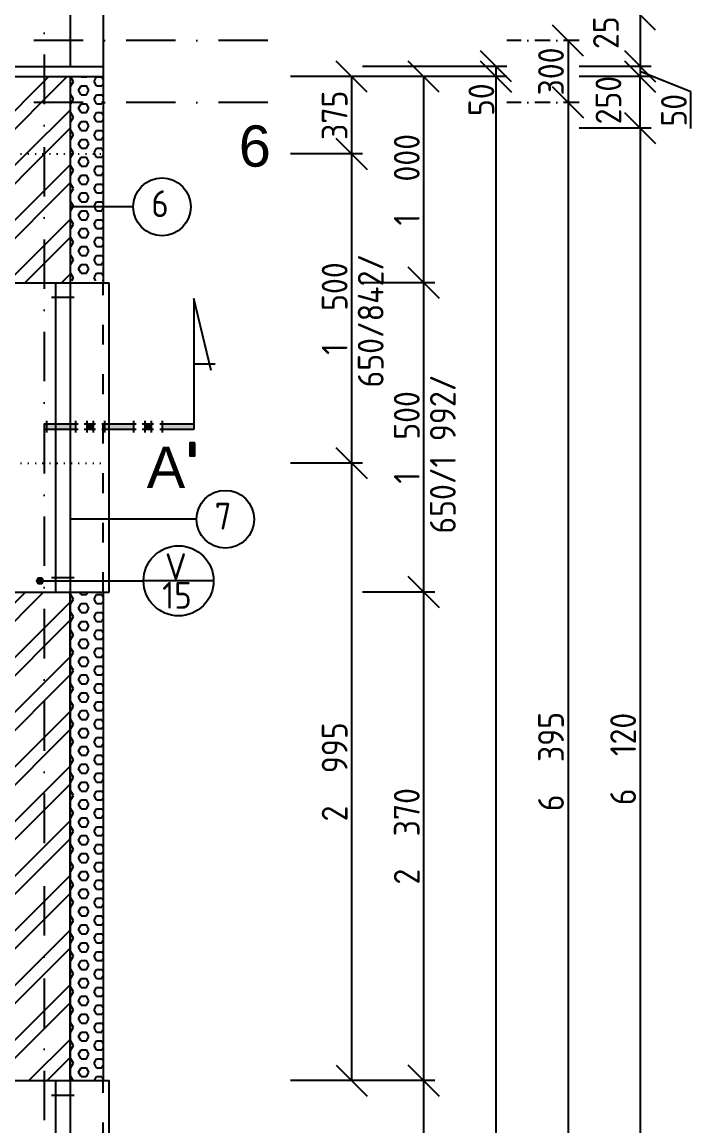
# Model space of a CAD drawing. Extents: x 4511820 to 5180432, y -1526536 to -944957.
# Drawn here: x 5040688 to 5043934, y -1230764 to -1225410 of the extents above; entities that cross this region are included whole.
import ezdxf

# ---------------------------------------------------------------- set-up
doc = ezdxf.new("R2010")
doc.units = 0
doc.header["$MEASUREMENT"] = 0
for name, pattern in [('ACAD_ISO03W100', [30, 12, -18]), ('ACAD_ISO07W100', [3.5, 0.5, -3]), ('BODKOCIARKOVANA_3', [5.6, 3, -1.3, 0, -1.3])]:
    doc.linetypes.add(name, pattern=pattern)
doc.layers.get('0').update_dxf_attribs({"linetype": 'CONTINUOUS'})
doc.layers.get('Defpoints').update_dxf_attribs({"color": 61, "linetype": 'CONTINUOUS'})
for name, color, linetype in [('KÓTY', 4, 'CONTINUOUS'), ('MÚRY', 1, 'CONTINUOUS'), ('OKNÁ', 143, 'CONTINUOUS'), ('osi', 253, 'CONTINUOUS'), ('TENKÁ', 7, 'CONTINUOUS'), ('ŠRAFY', 82, 'CONTINUOUS')]:
    doc.layers.add(name, color=color, linetype=linetype)
doc.styles.add('styl1', font='arial.ttf')
doc.styles.add('STYLE1', font='isocp.shx')
doc.dimstyles.new('STANDARD-50', dxfattribs={"dimtxt": 125, "dimasz": 150, "dimexe": 10, "dimexo": 200, "dimgap": 20, "dimtad": 1, "dimdsep": 46, "dimlunit": 6, "dimtxsty": 'STYLE1', "dimblk1": 'OBLIQUE', "dimblk2": 'OBLIQUE', "dimsah": 1, "dimcen": 2.5, "dimse1": 1, "dimse2": 1, "dimadec": 0, "dimazin": 0, "dimtfac": 1, "dimtmove": 1, "dimatfit": 3, "dimldrblk": 'OBLIQUE', "dimfxl": 1, "dimtolj": 1, "dimtzin": 0, "dimarcsym": 0})
pattern_1 = [(45, (584112, 2493.08), (-132.5825215, 132.5825215), []), (45, (584200.39, 2493.08), (-132.5825215, 132.5825215), [])]
pattern_2 = [(0, (0, -89060.43), (0, 43.3012702), [25, -50]), (120, (0, -89060.43), (-37.5, -21.6506351), [25, -50]), (60, (25, -89060.43), (-37.5, 21.6506351), [25, -50])]

# ---------------------------------------------------------------- blocks, each defined once
blk = doc.blocks.new('_OBLIQUE')
at = {"color": 0, "linetype": 'ByBlock'}
blk.add_line((-0.5, -0.5), (0.5, 0.5), dxfattribs=at)
blk = doc.blocks.new('*D13827')
at = {"layer": 'Defpoints', "color": 0}
for p in [(5040796, -1225499.2), (5040796, -1225799.2), (5043337.5, -1225799.2)]:
    blk.add_point(p, dxfattribs=at)
at = {"layer": 'KÓTY', "color": 0, "lineweight": -2}
blk.add_line((5043337.5, -1225499.2), (5043337.5, -1225799.2), dxfattribs=at)
at = {"layer": 'KÓTY', "color": 0, "linetype": 'ByBlock', "lineweight": -2, "xscale": 150, "yscale": 150, "zscale": 150}
for p, rotation in [((5043337.5, -1225499.2), 90), ((5043337.5, -1225799.2), 270)]:
    blk.add_blockref('_OBLIQUE', p, dxfattribs=dict(at, rotation=rotation))
at = {"layer": 'KÓTY', "color": 0, "insert": (5043255, -1225649.2), "char_height": 125, "attachment_point": 5, "rotation": 90, "style": 'STYLE1'}
blk.add_mtext('\\A1;300', dxfattribs=at)
blk = doc.blocks.new('*D13828')
at = {"layer": 'Defpoints', "color": 0}
for p in [(5041081, -1225624.2), (5041081, -1225674.2), (5042987.5, -1225674.2)]:
    blk.add_point(p, dxfattribs=at)
at = {"layer": 'KÓTY', "color": 0, "lineweight": -2}
blk.add_line((5042987.5, -1225624.2), (5042987.5, -1225674.2), dxfattribs=at)
at = {"layer": 'KÓTY', "color": 0, "linetype": 'ByBlock', "lineweight": -2, "xscale": 150, "yscale": 150, "zscale": 150}
for p, rotation in [((5042987.5, -1225624.2), 90), ((5042987.5, -1225674.2), 270)]:
    blk.add_blockref('_OBLIQUE', p, dxfattribs=dict(at, rotation=rotation))
at = {"layer": 'KÓTY', "color": 0, "insert": (5042917, -1225786), "char_height": 125, "attachment_point": 5, "rotation": 90, "style": 'STYLE1'}
blk.add_mtext('\\A1;50', dxfattribs=at)
blk = doc.blocks.new('*D13829')
at = {"layer": 'Defpoints', "color": 0}
for p in [(5040541, -1225374.2), (5040541, -1225624.2), (5043687.5, -1225624.2)]:
    blk.add_point(p, dxfattribs=at)
at = {"layer": 'KÓTY', "color": 0, "lineweight": -2}
blk.add_line((5043687.5, -1225374.2), (5043687.5, -1225624.2), dxfattribs=at)
at = {"layer": 'KÓTY', "color": 0, "linetype": 'ByBlock', "lineweight": -2, "xscale": 150, "yscale": 150, "zscale": 150}
for p, rotation in [((5043687.5, -1225374.2), 90), ((5043687.5, -1225624.2), 270)]:
    blk.add_blockref('_OBLIQUE', p, dxfattribs=dict(at, rotation=rotation))
at = {"layer": 'KÓTY', "color": 0, "insert": (5043521.5, -1225422.5), "char_height": 125, "attachment_point": 5, "rotation": 90, "style": 'STYLE1'}
blk.add_mtext('\\A1;250', dxfattribs=at)
blk = doc.blocks.new('*D13830')
at = {"layer": 'Defpoints', "color": 0}
for p in [(5040541, -1225924.2), (5040541, -1232044.2), (5043687.5, -1232044.2)]:
    blk.add_point(p, dxfattribs=at)
at = {"layer": 'KÓTY', "color": 0, "lineweight": -2}
blk.add_line((5043687.5, -1225924.2), (5043687.5, -1232044.2), dxfattribs=at)
at = {"layer": 'KÓTY', "color": 0, "linetype": 'ByBlock', "lineweight": -2, "xscale": 150, "yscale": 150, "zscale": 150}
for p, rotation in [((5043687.5, -1225924.2), 90), ((5043687.5, -1232044.2), 270)]:
    blk.add_blockref('_OBLIQUE', p, dxfattribs=dict(at, rotation=rotation))
at = {"layer": 'KÓTY', "color": 0, "insert": (5043605, -1228984.2), "char_height": 125, "attachment_point": 5, "rotation": 90, "style": 'STYLE1'}
blk.add_mtext('\\A1;6ﾠ120', dxfattribs=at)
blk = doc.blocks.new('*D13831')
at = {"layer": 'Defpoints', "color": 0}
for p in [(5040541, -1225674.2), (5043687.5, -1225674.2), (5040541, -1225924.2)]:
    blk.add_point(p, dxfattribs=at)
at = {"layer": 'KÓTY', "color": 0, "lineweight": -2}
blk.add_line((5043687.5, -1225924.2), (5043687.5, -1225674.2), dxfattribs=at)
at = {"layer": 'KÓTY', "color": 0, "linetype": 'ByBlock', "lineweight": -2, "xscale": 150, "yscale": 150, "zscale": 150}
for p, rotation in [((5043687.5, -1225674.2), 90), ((5043687.5, -1225924.2), 270)]:
    blk.add_blockref('_OBLIQUE', p, dxfattribs=dict(at, rotation=rotation))
at = {"layer": 'KÓTY', "color": 0, "insert": (5043533.5, -1225788), "char_height": 125, "attachment_point": 5, "rotation": 90, "style": 'STYLE1'}
blk.add_mtext('\\A1;250', dxfattribs=at)
blk = doc.blocks.new('*D13832')
at = {"layer": 'Defpoints', "color": 0}
for p in [(5041081, -1225624.2), (5041081, -1225674.2), (5043687.5, -1225674.2)]:
    blk.add_point(p, dxfattribs=at)
at = {"layer": 'KÓTY', "color": 0, "lineweight": -2}
for p, q in [((5043687.5, -1225624.2), (5043687.5, -1225674.2)), ((5043934, -1225748.5), (5043687.5, -1225649.2)), ((5043934, -1225926.1), (5043934, -1225748.5))]:
    blk.add_line(p, q, dxfattribs=at)
at = {"layer": 'KÓTY', "color": 0, "linetype": 'ByBlock', "lineweight": -2, "xscale": 150, "yscale": 150, "zscale": 150}
for p, rotation in [((5043687.5, -1225624.2), 90), ((5043687.5, -1225674.2), 270)]:
    blk.add_blockref('_OBLIQUE', p, dxfattribs=dict(at, rotation=rotation))
at = {"layer": 'KÓTY', "color": 0, "insert": (5043851.5, -1225837.3), "char_height": 125, "attachment_point": 5, "rotation": 90, "style": 'STYLE1'}
blk.add_mtext('\\A1;50', dxfattribs=at)
blk = doc.blocks.new('*D13833')
at = {"layer": 'Defpoints', "color": 0}
for p in [(5041881, -1225799.2), (5041881, -1232194.2), (5043337.5, -1232194.2)]:
    blk.add_point(p, dxfattribs=at)
at = {"layer": 'KÓTY', "color": 0, "lineweight": -2}
blk.add_line((5043337.5, -1225799.2), (5043337.5, -1232194.2), dxfattribs=at)
at = {"layer": 'KÓTY', "color": 0, "linetype": 'ByBlock', "lineweight": -2, "xscale": 150, "yscale": 150, "zscale": 150}
for p, rotation in [((5043337.5, -1225799.2), 90), ((5043337.5, -1232194.2), 270)]:
    blk.add_blockref('_OBLIQUE', p, dxfattribs=dict(at, rotation=rotation))
at = {"layer": 'KÓTY', "color": 0, "insert": (5043255, -1228996.7), "char_height": 125, "attachment_point": 5, "rotation": 90, "style": 'STYLE1'}
blk.add_mtext('\\A1;6ﾠ395', dxfattribs=at)
blk = doc.blocks.new('*D13839')
at = {"layer": 'Defpoints', "color": 0}
for p in [(5040921, -1225674.2), (5040921, -1258519.2), (5042987.5, -1258519.2)]:
    blk.add_point(p, dxfattribs=at)
at = {"layer": 'KÓTY', "color": 0, "lineweight": -2}
blk.add_line((5042987.5, -1225674.2), (5042987.5, -1258519.2), dxfattribs=at)
at = {"layer": 'KÓTY', "color": 0, "linetype": 'ByBlock', "lineweight": -2, "xscale": 150, "yscale": 150, "zscale": 150}
for p, rotation in [((5042987.5, -1225674.2), 90), ((5042987.5, -1258519.2), 270)]:
    blk.add_blockref('_OBLIQUE', p, dxfattribs=dict(at, rotation=rotation))
at = {"layer": 'KÓTY', "color": 0, "insert": (5042905, -1242096.7), "char_height": 125, "attachment_point": 5, "rotation": 90, "style": 'STYLE1'}
blk.add_mtext('\\A1;32ﾠ845', dxfattribs=at)
blk = doc.blocks.new('*D13851')
at = {"layer": 'Defpoints', "color": 0}
for p in [(5040921, -1230544.2), (5042637.5, -1230544.2), (5040921, -1232044.2)]:
    blk.add_point(p, dxfattribs=at)
at = {"layer": 'KÓTY', "color": 0, "lineweight": -2}
blk.add_line((5042637.5, -1232044.2), (5042637.5, -1230544.2), dxfattribs=at)
at = {"layer": 'KÓTY', "color": 0, "linetype": 'ByBlock', "lineweight": -2, "xscale": 150, "yscale": 150, "zscale": 150}
for p, rotation in [((5042637.5, -1230544.2), 90), ((5042637.5, -1232044.2), 270)]:
    blk.add_blockref('_OBLIQUE', p, dxfattribs=dict(at, rotation=rotation))
at = {"layer": 'KÓTY', "color": 0, "insert": (5042555, -1231294.2), "char_height": 125, "attachment_point": 5, "rotation": 90, "style": 'STYLE1'}
blk.add_mtext('\\A1;1ﾠ500', dxfattribs=at)
blk = doc.blocks.new('*D13852')
at = {"layer": 'Defpoints', "color": 0}
for p in [(5040921, -1228174.2), (5042637.5, -1228174.2), (5040921, -1230544.2)]:
    blk.add_point(p, dxfattribs=at)
at = {"layer": 'KÓTY', "color": 0, "lineweight": -2}
blk.add_line((5042637.5, -1230544.2), (5042637.5, -1228174.2), dxfattribs=at)
at = {"layer": 'KÓTY', "color": 0, "linetype": 'ByBlock', "lineweight": -2, "xscale": 150, "yscale": 150, "zscale": 150}
for p, rotation in [((5042637.5, -1228174.2), 90), ((5042637.5, -1230544.2), 270)]:
    blk.add_blockref('_OBLIQUE', p, dxfattribs=dict(at, rotation=rotation))
at = {"layer": 'KÓTY', "color": 0, "insert": (5042555, -1229359.2), "char_height": 125, "attachment_point": 5, "rotation": 90, "style": 'STYLE1'}
blk.add_mtext('\\A1;2ﾠ370', dxfattribs=at)
blk = doc.blocks.new('*D13853')
at = {"layer": 'Defpoints', "color": 0}
for p in [(5040921, -1226674.2), (5042637.5, -1226674.2), (5040921, -1228174.2)]:
    blk.add_point(p, dxfattribs=at)
at = {"layer": 'KÓTY', "color": 0, "lineweight": -2}
blk.add_line((5042637.5, -1228174.2), (5042637.5, -1226674.2), dxfattribs=at)
at = {"layer": 'KÓTY', "color": 0, "linetype": 'ByBlock', "lineweight": -2, "xscale": 150, "yscale": 150, "zscale": 150}
for p, rotation in [((5042637.5, -1226674.2), 90), ((5042637.5, -1228174.2), 270)]:
    blk.add_blockref('_OBLIQUE', p, dxfattribs=dict(at, rotation=rotation))
at = {"layer": 'KÓTY', "color": 0, "insert": (5042555, -1227424.2), "char_height": 125, "attachment_point": 5, "rotation": 90, "style": 'STYLE1'}
blk.add_mtext('\\A1;1ﾠ500', dxfattribs=at)
blk = doc.blocks.new('*D13854')
at = {"layer": 'Defpoints', "color": 0}
for p in [(5040921, -1225674.2), (5042637.5, -1225674.2), (5040921, -1226674.2)]:
    blk.add_point(p, dxfattribs=at)
at = {"layer": 'KÓTY', "color": 0, "lineweight": -2}
blk.add_line((5042637.5, -1226674.2), (5042637.5, -1225674.2), dxfattribs=at)
at = {"layer": 'KÓTY', "color": 0, "linetype": 'ByBlock', "lineweight": -2, "xscale": 150, "yscale": 150, "zscale": 150}
for p, rotation in [((5042637.5, -1225674.2), 90), ((5042637.5, -1226674.2), 270)]:
    blk.add_blockref('_OBLIQUE', p, dxfattribs=dict(at, rotation=rotation))
at = {"layer": 'KÓTY', "color": 0, "insert": (5042555, -1226174.2), "char_height": 125, "attachment_point": 5, "rotation": 90, "style": 'STYLE1'}
blk.add_mtext('\\A1;1ﾠ000', dxfattribs=at)
blk = doc.blocks.new('*D13865')
at = {"layer": 'Defpoints', "color": 0}
for p in [(5041081, -1225674.2), (5041081, -1226049.2), (5042287.5, -1226049.2)]:
    blk.add_point(p, dxfattribs=at)
at = {"layer": 'KÓTY', "color": 0, "lineweight": -2}
blk.add_line((5042287.5, -1225674.2), (5042287.5, -1226049.2), dxfattribs=at)
at = {"layer": 'KÓTY', "color": 0, "linetype": 'ByBlock', "lineweight": -2, "xscale": 150, "yscale": 150, "zscale": 150}
for p, rotation in [((5042287.5, -1225674.2), 90), ((5042287.5, -1226049.2), 270)]:
    blk.add_blockref('_OBLIQUE', p, dxfattribs=dict(at, rotation=rotation))
at = {"layer": 'KÓTY', "color": 0, "insert": (5042205, -1225861.7), "char_height": 125, "attachment_point": 5, "rotation": 90, "style": 'STYLE1'}
blk.add_mtext('\\A1;375', dxfattribs=at)
blk = doc.blocks.new('*D13866')
at = {"layer": 'Defpoints', "color": 0}
for p in [(5041081, -1226049.2), (5041081, -1227549.2), (5042287.5, -1227549.2)]:
    blk.add_point(p, dxfattribs=at)
at = {"layer": 'KÓTY', "color": 0, "lineweight": -2}
blk.add_line((5042287.5, -1226049.2), (5042287.5, -1227549.2), dxfattribs=at)
at = {"layer": 'KÓTY', "color": 0, "linetype": 'ByBlock', "lineweight": -2, "xscale": 150, "yscale": 150, "zscale": 150}
for p, rotation in [((5042287.5, -1226049.2), 90), ((5042287.5, -1227549.2), 270)]:
    blk.add_blockref('_OBLIQUE', p, dxfattribs=dict(at, rotation=rotation))
at = {"layer": 'KÓTY', "color": 0, "insert": (5042205, -1226799.2), "char_height": 125, "attachment_point": 5, "rotation": 90, "style": 'STYLE1'}
blk.add_mtext('\\A1;1ﾠ500', dxfattribs=at)
blk = doc.blocks.new('*D13867')
at = {"layer": 'Defpoints', "color": 0}
for p in [(5040921, -1227549.2), (5040921, -1230544.2), (5042287.5, -1230544.2)]:
    blk.add_point(p, dxfattribs=at)
at = {"layer": 'KÓTY', "color": 0, "lineweight": -2}
blk.add_line((5042287.5, -1227549.2), (5042287.5, -1230544.2), dxfattribs=at)
at = {"layer": 'KÓTY', "color": 0, "linetype": 'ByBlock', "lineweight": -2, "xscale": 150, "yscale": 150, "zscale": 150}
for p, rotation in [((5042287.5, -1227549.2), 90), ((5042287.5, -1230544.2), 270)]:
    blk.add_blockref('_OBLIQUE', p, dxfattribs=dict(at, rotation=rotation))
at = {"layer": 'KÓTY', "color": 0, "insert": (5042205, -1229046.7), "char_height": 125, "attachment_point": 5, "rotation": 90, "style": 'STYLE1'}
blk.add_mtext('\\A1;2ﾠ995', dxfattribs=at)

msp = doc.modelspace()

# ---------------------------------------------------------------- hatches: boundary and pattern name
at = {"layer": 'TENKÁ'}
h = msp.add_hatch(color=256, dxfattribs=at)
h.dxf.hatch_style = 1
h.paths.add_polyline_path([(5040947.687, -1227385.66), (5040947.687, -1227359.785), (5040806.562, -1227359.785), (5040806.562, -1227385.66)])
h = msp.add_hatch(color=256, dxfattribs=at)
h.dxf.hatch_style = 1
h.paths.add_polyline_path([(5041032.812, -1227385.66), (5041032.812, -1227359.785), (5041002.562, -1227359.785), (5041002.562, -1227385.66)])
h = msp.add_hatch(color=256, dxfattribs=at)
h.dxf.hatch_style = 1
h.paths.add_polyline_path([(5041087.687, -1227385.66), (5041228.812, -1227385.66), (5041228.812, -1227359.785), (5041087.687, -1227359.785)])
h = msp.add_hatch(color=256, dxfattribs=at)
h.dxf.hatch_style = 1
h.paths.add_polyline_path([(5041313.937, -1227385.66), (5041313.937, -1227359.785), (5041283.687, -1227359.785), (5041283.687, -1227385.66)])
h = msp.add_hatch(color=256, dxfattribs=at)
h.dxf.hatch_style = 1
h.paths.add_polyline_path([(5041368.812, -1227385.66), (5041522.437, -1227385.66), (5041522.437, -1227359.785), (5041368.812, -1227359.785)])
h = msp.add_hatch(color=256, dxfattribs=at)
h.dxf.hatch_style = 1
h.paths.add_polyline_path([(5041503.062, -1227450.535), (5041503.062, -1227514.16), (5041526.687, -1227514.16), (5041526.687, -1227450.535)])
h = msp.add_hatch(color=256, dxfattribs=at)
h.dxf.hatch_style = 1
h.paths.add_polyline_path([(5040790.327, -1228119.957, 2.41421356), (5040775.327, -1228134.957, 0.41421356)])
at = {"layer": 'ŠRAFY'}
h = msp.add_hatch(dxfattribs=at)
h.set_pattern_fill('ANSI32', color=256, scale=500)
h.set_pattern_definition(pattern_1)
h.paths.add_polyline_path([(5040921, -1226049.226), (5040921, -1225674.226), (5040541, -1225674.226), (5040541, -1225924.226), (5040541, -1226049.226)])
h = msp.add_hatch(dxfattribs=at)
h.set_pattern_fill('HEX', color=256, scale=200)
h.set_pattern_definition(pattern_2)
h.paths.add_polyline_path([(5040921, -1225674.226), (5040921, -1226664.621), (5041081, -1226664.621), (5041081, -1226296.121), (5041081, -1225674.226)])
h = msp.add_hatch(dxfattribs=at)
h.set_pattern_fill('ANSI32', color=256, scale=500)
h.set_pattern_definition(pattern_1)
h.paths.add_polyline_path([(5040541, -1226049.226), (5040541, -1226674.226), (5040921, -1226674.226), (5040921, -1226049.226)])
h = msp.add_hatch(dxfattribs=at)
h.set_pattern_fill('ANSI32', color=256, scale=500)
h.set_pattern_definition(pattern_1)
h.paths.add_polyline_path([(5040921, -1228174.226), (5040851, -1228174.226), (5040541, -1228174.226), (5040541, -1228224.226), (5040541, -1228424.226), (5040541, -1230024.226), (5040541, -1230224.226), (5040541, -1230544.226), (5040851, -1230544.226), (5040921, -1230544.226)])
h = msp.add_hatch(dxfattribs=at)
h.set_pattern_fill('HEX', color=256, scale=200)
h.set_pattern_definition(pattern_2)
h.paths.add_polyline_path([(5041081, -1228174.226), (5040921, -1228174.226), (5040921, -1230544.226), (5041081, -1230544.226)])

# ---------------------------------------------------------------- linework, layer by layer
at = {"layer": 'KÓTY', "linetype": 'BODKOCIARKOVANA_3', "ltscale": 25}
for p, q in [((5043390.903, -1225499.226), (5043040.903, -1225499.226)), ((5043390.903, -1225799.226), (5043040.903, -1225799.226))]:
    msp.add_line(p, q, dxfattribs=at)
at = {"layer": 'KÓTY', "ltscale": 25}
for p, q in [((5042690.903, -1225624.226), (5042340.903, -1225624.226)), ((5043040.903, -1225624.226), (5042690.903, -1225624.226)), ((5043740.903, -1225624.226), (5043390.903, -1225624.226)), ((5042690.903, -1225674.226), (5042340.903, -1225674.226)), ((5043040.903, -1225674.226), (5042690.903, -1225674.226)), ((5043740.903, -1225674.226), (5043390.903, -1225674.226)), ((5043740.903, -1225924.226), (5043390.903, -1225924.226))]:
    msp.add_line(p, q, dxfattribs=at)
at = {"layer": 'KÓTY', "ltscale": 0.25}
for p, q in [((5042340.903, -1225674.226), (5041990.903, -1225674.226)), ((5042340.903, -1226049.226), (5041990.903, -1226049.226)), ((5042690.903, -1226674.226), (5042340.903, -1226674.226)), ((5042340.903, -1227549.226), (5041990.903, -1227549.226)), ((5042690.903, -1228174.226), (5042340.903, -1228174.226)), ((5042340.903, -1230544.226), (5041990.903, -1230544.226)), ((5042690.903, -1230544.226), (5042340.903, -1230544.226))]:
    msp.add_line(p, q, dxfattribs=at)
at = {"layer": 'MÚRY'}
for p, q in [((5041081, -1224127.035), (5041081, -1226674.226)), ((5040541, -1226674.226), (5041081, -1226674.226)), ((5040541, -1228174.226), (5041081, -1228174.226)), ((5041081, -1228174.226), (5041081, -1230544.226)), ((5041081, -1228174.226), (5041081, -1230544.226)), ((5040541, -1230544.226), (5041081, -1230544.226))]:
    msp.add_line(p, q, dxfattribs=at)
at = {"layer": 'OKNÁ', "ltscale": 0.25}
for p, q in [((5041227.354, -1226305.726), (5040921, -1226305.726)), ((5040851, -1226674.226), (5040851, -1228174.226)), ((5040921, -1226674.226), (5040921, -1228174.226)), ((5040831, -1226744.226), (5040941, -1226744.226)), ((5040831, -1226744.226), (5040941, -1226744.226)), ((5041534.854, -1227821.226), (5040921, -1227821.226)), ((5040831, -1228104.226), (5040941, -1228104.226)), ((5040831, -1228104.226), (5040941, -1228104.226)), ((5040851, -1230544.226), (5040851, -1232044.226)), ((5040921, -1230544.226), (5040921, -1232044.226)), ((5040831, -1230614.226), (5040941, -1230614.226)), ((5040831, -1230614.226), (5040941, -1230614.226))]:
    msp.add_line(p, q, dxfattribs=at)
for centre in [(5041367.354, -1226305.726), (5041674.854, -1227821.226)]:
    msp.add_circle(centre, 140, dxfattribs=at)
at = {"layer": 'osi', "linetype": 'BODKOCIARKOVANA_3', "ltscale": 80}
for p, q in [((5040796, -1223327.035), (5040796, -1260844.226)), ((5041881, -1225499.226), (4978211, -1225499.226)), ((5041881, -1225799.226), (4978211, -1225799.226))]:
    msp.add_line(p, q, dxfattribs=at)
at = {"layer": 'TENKÁ'}
for p, q in [((5040921, -1224127.035), (5040921, -1225624.226)), ((5037041, -1225624.226), (5041081, -1225624.226)), ((5037041, -1225674.226), (5041081, -1225674.226)), ((5040921, -1225674.226), (5040921, -1226674.226)), ((5041522.437, -1226750.66), (5041522.437, -1227385.66)), ((5041605.562, -1227099.285), (5041522.437, -1226750.66)), ((5041522.437, -1227068.16), (5041625.687, -1227068.16)), ((5040806.562, -1227343.535), (5040806.562, -1227400.535)), ((5040947.687, -1227343.535), (5040947.687, -1227400.535)), ((5041002.562, -1227343.535), (5041002.562, -1227400.535)), ((5041032.812, -1227343.535), (5041032.812, -1227400.535)), ((5041087.687, -1227343.535), (5041087.687, -1227400.535)), ((5041228.812, -1227343.535), (5041228.812, -1227400.535)), ((5041283.687, -1227343.535), (5041283.687, -1227400.535)), ((5041313.937, -1227343.535), (5041313.937, -1227400.535)), ((5041368.812, -1227343.535), (5041368.812, -1227400.535)), ((5040960.187, -1227359.785), (5040794.062, -1227359.785)), ((5040960.187, -1227385.66), (5040794.062, -1227385.66)), ((5041045.312, -1227359.785), (5040990.062, -1227359.785)), ((5041045.312, -1227385.66), (5040990.062, -1227385.66)), ((5041241.312, -1227359.785), (5041075.187, -1227359.785)), ((5041241.312, -1227385.66), (5041075.187, -1227385.66)), ((5041326.437, -1227359.785), (5041271.187, -1227359.785)), ((5041326.437, -1227385.66), (5041271.187, -1227385.66)), ((5041522.437, -1227359.785), (5041356.312, -1227359.785)), ((5041522.437, -1227385.66), (5041356.312, -1227385.66)), ((5040921, -1230544.226), (5040921, -1228174.226)), ((5040921, -1228174.226), (5040921, -1230544.226))]:
    msp.add_line(p, q, dxfattribs=at)
at = {"layer": 'TENKÁ', "linetype": 'ACAD_ISO07W100', "ltscale": 10}
for p, q in [((5040541, -1226049.226), (5041081, -1226049.226)), ((5040541, -1227549.226), (5041081, -1227549.226))]:
    msp.add_line(p, q, dxfattribs=at)
at = {"layer": 'TENKÁ', "linetype": 'ACAD_ISO03W100', "ltscale": 8}
for p, q in [((5041081, -1228174.226), (5041081, -1226674.226)), ((5041081, -1232044.226), (5041081, -1230544.226))]:
    msp.add_line(p, q, dxfattribs=at)
at = {"layer": 'TENKÁ', "ltscale": 0.25}
for p, q in [((5041081, -1226674.226), (5041111, -1226674.226)), ((5041111, -1228174.226), (5041111, -1226674.226)), ((5040775.327, -1228119.957), (5041277.729, -1228119.957)), ((5041617.729, -1228119.957), (5041277.729, -1228119.957)), ((5041081, -1228174.226), (5041111, -1228174.226)), ((5041081, -1230544.226), (5041111, -1230544.226)), ((5041111, -1232044.226), (5041111, -1230544.226))]:
    msp.add_line(p, q, dxfattribs=at)
at = {"layer": 'TENKÁ'}
msp.add_lwpolyline([(5041526.687, -1227450.535), (5041503.062, -1227450.535), (5041503.062, -1227514.16), (5041526.687, -1227514.16)], close=True, dxfattribs=at)
at = {"layer": 'TENKÁ', "ltscale": 0.25}
msp.add_circle((5041447.729, -1228119.957), 170, dxfattribs=at)
at = {"layer": 'TENKÁ'}
msp.add_circle((5040775.327, -1228119.957), 15, dxfattribs=at)

# ---------------------------------------------------------------- texts
at = {"layer": 'KÓTY', "char_height": 125, "attachment_point": 5, "rotation": 90, "style": 'STYLE1'}
for s, insert in [('\\A1;650/842/', (5042379.957, -1226858.349)), ('\\A1;650/1 992/', (5042729.957, -1227505.349))]:
    msp.add_mtext(s, dxfattribs=dict(at, insert=insert))
at = {"layer": 'TENKÁ', "ltscale": 0.25, "style": 'styl1'}
for s, p in [('6', (5041740.054, -1226110.804)), ('A', (5041293.201, -1227668.977))]:
    msp.add_text(s, height=200, dxfattribs=at).set_placement(p)
at = {"layer": 'TENKÁ', "style": 'STYLE1'}
for s, p in [('6', (5041315.323, -1226355.726)), ('7', (5041622.823, -1227871.226)), ('V', (5041381.699, -1228116.457)), ('15', (5041368.199, -1228255.094))]:
    msp.add_text(s, height=130, dxfattribs=at).set_placement(p)

# ---------------------------------------------------------------- dimensions: what is measured, and where the dimension line sits
at = {"layer": 'KÓTY'}
for base, p1, p2, picture, middle in [((5043687.5, -1225624.226), (5040541, -1225374.226), (5040541, -1225624.226), '*D13829', (5043604, -1225422.535)), ((5042987.5, -1225674.226), (5041081, -1225624.226), (5041081, -1225674.226), '*D13828', (5042999.5, -1225786.035)), ((5043687.5, -1225674.226), (5041081, -1225624.226), (5041081, -1225674.226), '*D13832', (5043934, -1225768.535)), ((5043687.5, -1225674.226), (5040541, -1225924.226), (5040541, -1225674.226), '*D13831', (5043616, -1225788.035))]:
    dim = msp.add_linear_dim(base=base, p1=p1, p2=p2, angle=90, dimstyle='STANDARD-50', dxfattribs=at)
    dim.commit()
    dim.dimension.update_dxf_attribs({"geometry": picture, "text_midpoint": middle, "dimtype": 160})
for base, p1, p2, picture, middle in [((5043337.5, -1225799.226), (5040796, -1225499.226), (5040796, -1225799.226), '*D13827', (5043255, -1225649.226)), ((5042987.5, -1258519.226), (5040921, -1225674.226), (5040921, -1258519.226), '*D13839', (5042904.957, -1242096.726)), ((5042637.5, -1225674.226), (5040921, -1226674.226), (5040921, -1225674.226), '*D13854', (5042554.957, -1226174.226)), ((5042287.5, -1226049.226), (5041081, -1225674.226), (5041081, -1226049.226), '*D13865', (5042205, -1225861.726)), ((5043337.5, -1232194.226), (5041881, -1225799.226), (5041881, -1232194.226), '*D13833', (5043254.957, -1228996.726)), ((5043687.5, -1232044.226), (5040541, -1225924.226), (5040541, -1232044.226), '*D13830', (5043604.957, -1228984.226)), ((5042287.5, -1227549.226), (5041081, -1226049.226), (5041081, -1227549.226), '*D13866', (5042204.957, -1226799.226)), ((5042637.5, -1226674.226), (5040921, -1228174.226), (5040921, -1226674.226), '*D13853', (5042554.957, -1227424.226)), ((5042287.5, -1230544.226), (5040921, -1227549.226), (5040921, -1230544.226), '*D13867', (5042204.957, -1229046.726)), ((5042637.5, -1228174.226), (5040921, -1230544.226), (5040921, -1228174.226), '*D13852', (5042554.957, -1229359.226)), ((5042637.5, -1230544.226), (5040921, -1232044.226), (5040921, -1230544.226), '*D13851', (5042554.957, -1231294.226))]:
    dim = msp.add_linear_dim(base=base, p1=p1, p2=p2, angle=90, dimstyle='STANDARD-50', dxfattribs=at)
    dim.commit()
    dim.dimension.update_dxf_attribs({"geometry": picture, "text_midpoint": middle})

doc.saveas('drawing.dxf')
